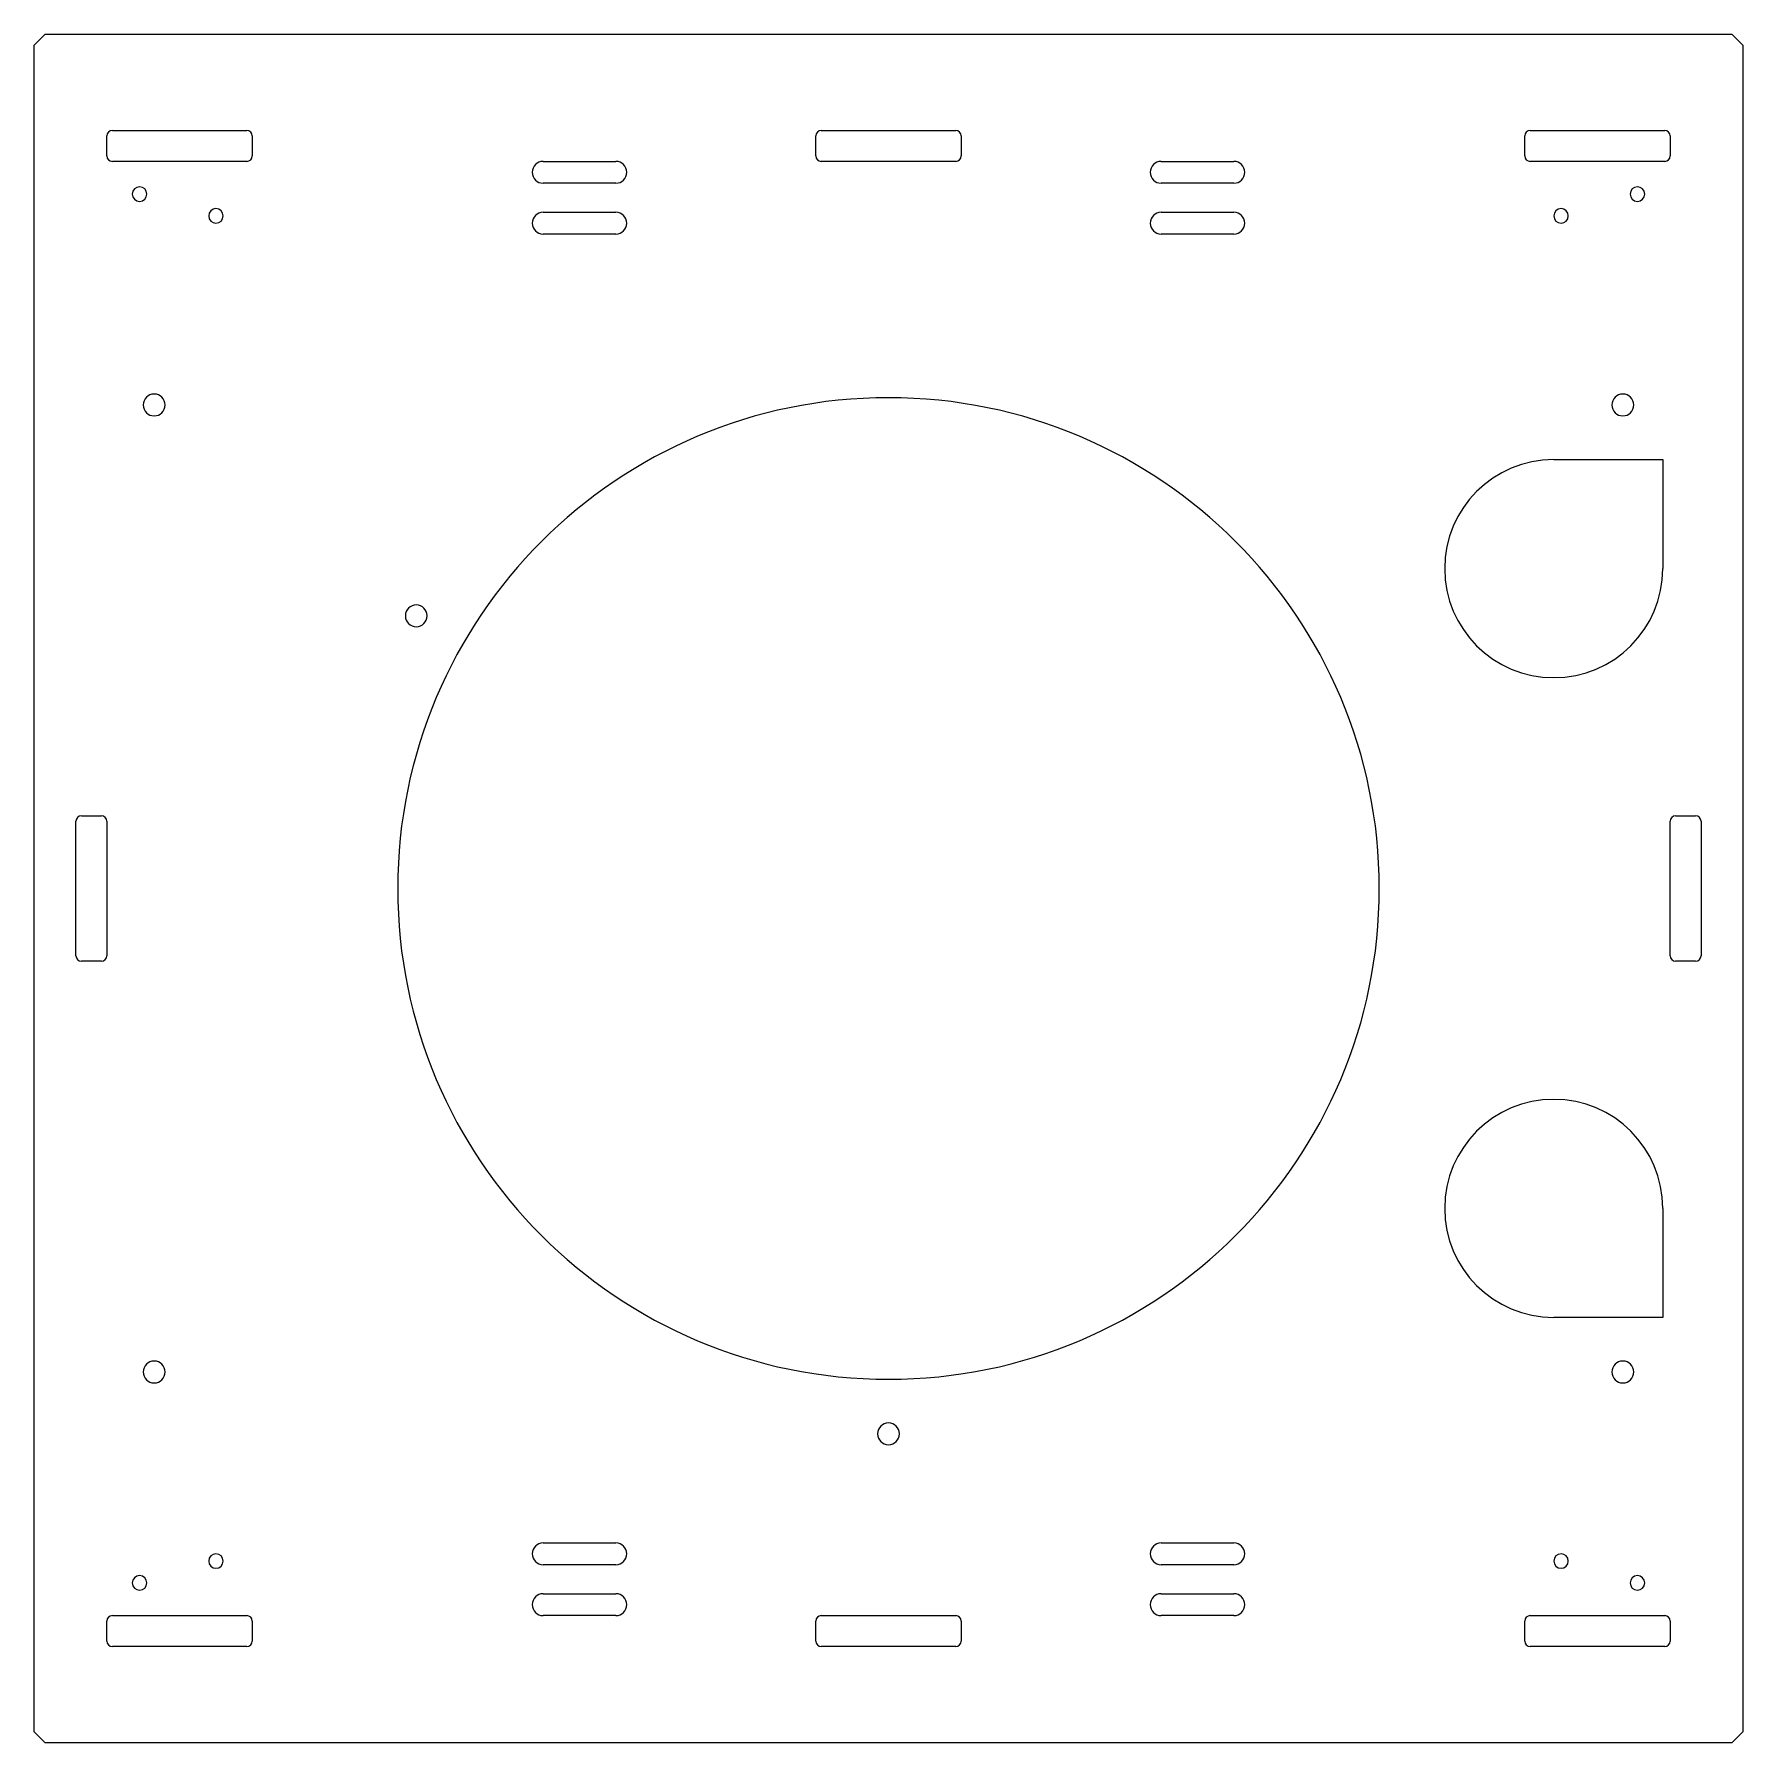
# Model space of a CAD drawing. Extents: x -25 to 445, y -86 to 384.
import ezdxf

# ---------------------------------------------------------------- set-up
doc = ezdxf.new("R2010")
doc.units = 0
doc.header["$MEASUREMENT"] = 0
doc.layers.add('MAKE2D$VISIBLE$LINES', color=7, linetype='CONTINUOUS')

msp = doc.modelspace()

# ---------------------------------------------------------------- linework, layer by layer
at = {"layer": 'MAKE2D$VISIBLE$LINES', "color": 7}
for points in [[(-21.92, 383.7), (-24.92, 380.7)], [(-21.92, 383.7), (442.08, 383.7)], [(445.08, 380.7), (442.08, 383.7)], [(-24.92, -83.3), (-24.92, 380.7)], [(445.08, 380.7), (445.08, -83.3)], [(-4.92, 350.2), (-4.92, 355.7)], [(-3.42, 357.2), (33.58, 357.2)], [(35.08, 355.7), (35.08, 350.2)], [(190.08, 350.2), (190.08, 355.7)], [(191.58, 357.2), (228.58, 357.2)], [(230.08, 355.7), (230.08, 350.2)], [(385.08, 350.2), (385.08, 355.7)], [(386.58, 357.2), (423.58, 357.2)], [(425.08, 355.7), (425.08, 350.2)], [(33.58, 348.7), (-3.42, 348.7)], [(115.08, 348.7), (135.08, 348.7)], [(228.58, 348.7), (191.58, 348.7)], [(285.08, 348.7), (305.08, 348.7)], [(423.58, 348.7), (386.58, 348.7)], [(135.08, 342.7), (115.08, 342.7)], [(305.08, 342.7), (285.08, 342.7)], [(115.08, 334.7), (135.08, 334.7)], [(285.08, 334.7), (305.08, 334.7)], [(135.08, 328.7), (115.08, 328.7)], [(305.08, 328.7), (285.08, 328.7)], [(393.08, 266.7), (423.08, 266.7)], [(423.08, 266.7), (423.08, 236.7)], [(-13.42, 130.2), (-13.42, 167.2)], [(-11.92, 168.7), (-6.42, 168.7)], [(-4.92, 167.2), (-4.92, 130.2)], [(425.08, 130.2), (425.08, 167.2)], [(426.58, 168.7), (432.08, 168.7)], [(433.58, 167.2), (433.58, 130.2)], [(-6.42, 128.7), (-11.92, 128.7)], [(432.08, 128.7), (426.58, 128.7)], [(423.08, 60.7), (423.08, 30.7)], [(423.08, 30.7), (393.08, 30.7)], [(115.08, -31.3), (135.08, -31.3)], [(285.08, -31.3), (305.08, -31.3)], [(135.08, -37.3), (115.08, -37.3)], [(305.08, -37.3), (285.08, -37.3)], [(115.08, -45.3), (135.08, -45.3)], [(285.08, -45.3), (305.08, -45.3)], [(-3.42, -51.3), (33.58, -51.3)], [(135.08, -51.3), (115.08, -51.3)], [(191.58, -51.3), (228.58, -51.3)], [(305.08, -51.3), (285.08, -51.3)], [(386.58, -51.3), (423.58, -51.3)], [(-4.92, -58.3), (-4.92, -52.8)], [(35.08, -52.8), (35.08, -58.3)], [(190.08, -58.3), (190.08, -52.8)], [(230.08, -52.8), (230.08, -58.3)], [(385.08, -58.3), (385.08, -52.8)], [(425.08, -52.8), (425.08, -58.3)], [(33.58, -59.8), (-3.42, -59.8)], [(228.58, -59.8), (191.58, -59.8)], [(423.58, -59.8), (386.58, -59.8)], [(-24.92, -83.3), (-21.92, -86.3)], [(442.08, -86.3), (445.08, -83.3)], [(442.08, -86.3), (-21.92, -86.3)]]:
    msp.add_lwpolyline(points, dxfattribs=at)
for points in [[(-3.42, 357.2), (-4.25, 357.2), (-4.92, 356.52), (-4.92, 355.7)], [(35.08, 355.7), (35.08, 356.52), (34.41, 357.2), (33.58, 357.2)], [(191.58, 357.2), (190.75, 357.2), (190.08, 356.52), (190.08, 355.7)], [(230.08, 355.7), (230.08, 356.52), (229.41, 357.2), (228.58, 357.2)], [(386.58, 357.2), (385.75, 357.2), (385.08, 356.52), (385.08, 355.7)], [(425.08, 355.7), (425.08, 356.52), (424.41, 357.2), (423.58, 357.2)], [(-4.92, 350.2), (-4.92, 349.37), (-4.25, 348.7), (-3.42, 348.7)], [(33.58, 348.7), (34.41, 348.7), (35.08, 349.37), (35.08, 350.2)], [(138.08, 345.7), (138.08, 347.35), (136.74, 348.7), (135.08, 348.7)], [(190.08, 350.2), (190.08, 349.37), (190.75, 348.7), (191.58, 348.7)], [(228.58, 348.7), (229.41, 348.7), (230.08, 349.37), (230.08, 350.2)], [(308.08, 345.7), (308.08, 347.35), (306.74, 348.7), (305.08, 348.7)], [(385.08, 350.2), (385.08, 349.37), (385.75, 348.7), (386.58, 348.7)], [(423.58, 348.7), (424.41, 348.7), (425.08, 349.37), (425.08, 350.2)], [(135.08, 342.7), (136.74, 342.7), (138.08, 344.04), (138.08, 345.7)], [(305.08, 342.7), (306.74, 342.7), (308.08, 344.04), (308.08, 345.7)], [(138.08, 331.7), (138.08, 333.35), (136.74, 334.7), (135.08, 334.7)], [(308.08, 331.7), (308.08, 333.35), (306.74, 334.7), (305.08, 334.7)], [(135.08, 328.7), (136.74, 328.7), (138.08, 330.04), (138.08, 331.7)], [(305.08, 328.7), (306.74, 328.7), (308.08, 330.04), (308.08, 331.7)], [(-11.92, 168.7), (-12.75, 168.7), (-13.42, 168.02), (-13.42, 167.2)], [(-4.92, 167.2), (-4.92, 168.02), (-5.59, 168.7), (-6.42, 168.7)], [(426.58, 168.7), (425.75, 168.7), (425.08, 168.02), (425.08, 167.2)], [(433.58, 167.2), (433.58, 168.02), (432.91, 168.7), (432.08, 168.7)], [(-13.42, 130.2), (-13.42, 129.37), (-12.75, 128.7), (-11.92, 128.7)], [(-6.42, 128.7), (-5.59, 128.7), (-4.92, 129.37), (-4.92, 130.2)], [(425.08, 130.2), (425.08, 129.37), (425.75, 128.7), (426.58, 128.7)], [(432.08, 128.7), (432.91, 128.7), (433.58, 129.37), (433.58, 130.2)], [(138.08, -34.3), (138.08, -32.65), (136.74, -31.3), (135.08, -31.3)], [(308.08, -34.3), (308.08, -32.65), (306.74, -31.3), (305.08, -31.3)], [(135.08, -37.3), (136.74, -37.3), (138.08, -35.96), (138.08, -34.3)], [(305.08, -37.3), (306.74, -37.3), (308.08, -35.96), (308.08, -34.3)], [(138.08, -48.3), (138.08, -46.65), (136.74, -45.3), (135.08, -45.3)], [(308.08, -48.3), (308.08, -46.65), (306.74, -45.3), (305.08, -45.3)], [(-3.42, -51.3), (-4.25, -51.3), (-4.92, -51.98), (-4.92, -52.8)], [(35.08, -52.8), (35.08, -51.98), (34.41, -51.3), (33.58, -51.3)], [(135.08, -51.3), (136.74, -51.3), (138.08, -49.96), (138.08, -48.3)], [(191.58, -51.3), (190.75, -51.3), (190.08, -51.98), (190.08, -52.8)], [(230.08, -52.8), (230.08, -51.98), (229.41, -51.3), (228.58, -51.3)], [(305.08, -51.3), (306.74, -51.3), (308.08, -49.96), (308.08, -48.3)], [(386.58, -51.3), (385.75, -51.3), (385.08, -51.98), (385.08, -52.8)], [(425.08, -52.8), (425.08, -51.98), (424.41, -51.3), (423.58, -51.3)], [(-4.92, -58.3), (-4.92, -59.13), (-4.25, -59.8), (-3.42, -59.8)], [(33.58, -59.8), (34.41, -59.8), (35.08, -59.13), (35.08, -58.3)], [(190.08, -58.3), (190.08, -59.13), (190.75, -59.8), (191.58, -59.8)], [(228.58, -59.8), (229.41, -59.8), (230.08, -59.13), (230.08, -58.3)], [(385.08, -58.3), (385.08, -59.13), (385.75, -59.8), (386.58, -59.8)], [(423.58, -59.8), (424.41, -59.8), (425.08, -59.13), (425.08, -58.3)]]:
    msp.add_open_spline(points, degree=3, dxfattribs=at)
for points, knots in [([(115.08, 348.7), (113.42, 348.7), (112.08, 347.35), (112.08, 345.7), (112.08, 344.04), (113.42, 342.7), (115.08, 342.7)], [0, 0, 0, 0, 1, 1, 1, 2, 2, 2, 2]), ([(285.08, 348.7), (283.42, 348.7), (282.08, 347.35), (282.08, 345.7), (282.08, 344.04), (283.42, 342.7), (285.08, 342.7)], [0, 0, 0, 0, 1, 1, 1, 2, 2, 2, 2]), ([(6.08, 339.7), (6.08, 340.8), (5.18, 341.7), (4.08, 341.7), (2.97, 341.7), (2.08, 340.8), (2.08, 339.7)], [0, 0, 0, 0, 1, 1, 1, 2, 2, 2, 2]), ([(2.08, 339.7), (2.08, 338.59), (2.97, 337.7), (4.08, 337.7), (5.18, 337.7), (6.08, 338.59), (6.08, 339.7)], [0, 0, 0, 0, 1, 1, 1, 2, 2, 2, 2]), ([(418.08, 339.7), (418.08, 340.8), (417.18, 341.7), (416.08, 341.7), (414.97, 341.7), (414.08, 340.8), (414.08, 339.7)], [0, 0, 0, 0, 1, 1, 1, 2, 2, 2, 2]), ([(414.08, 339.7), (414.08, 338.59), (414.97, 337.7), (416.08, 337.7), (417.18, 337.7), (418.08, 338.59), (418.08, 339.7)], [0, 0, 0, 0, 1, 1, 1, 2, 2, 2, 2]), ([(27.08, 333.7), (27.08, 334.8), (26.18, 335.7), (25.08, 335.7), (23.97, 335.7), (23.08, 334.8), (23.08, 333.7)], [0, 0, 0, 0, 1, 1, 1, 2, 2, 2, 2]), ([(115.08, 334.7), (113.42, 334.7), (112.08, 333.35), (112.08, 331.7), (112.08, 330.04), (113.42, 328.7), (115.08, 328.7)], [0, 0, 0, 0, 1, 1, 1, 2, 2, 2, 2]), ([(285.08, 334.7), (283.42, 334.7), (282.08, 333.35), (282.08, 331.7), (282.08, 330.04), (283.42, 328.7), (285.08, 328.7)], [0, 0, 0, 0, 1, 1, 1, 2, 2, 2, 2]), ([(397.08, 333.7), (397.08, 334.8), (396.18, 335.7), (395.08, 335.7), (393.97, 335.7), (393.08, 334.8), (393.08, 333.7)], [0, 0, 0, 0, 1, 1, 1, 2, 2, 2, 2]), ([(23.08, 333.7), (23.08, 332.59), (23.97, 331.7), (25.08, 331.7), (26.18, 331.7), (27.08, 332.59), (27.08, 333.7)], [0, 0, 0, 0, 1, 1, 1, 2, 2, 2, 2]), ([(393.08, 333.7), (393.08, 332.59), (393.97, 331.7), (395.08, 331.7), (396.18, 331.7), (397.08, 332.59), (397.08, 333.7)], [0, 0, 0, 0, 1, 1, 1, 2, 2, 2, 2]), ([(11.08, 281.7), (11.08, 283.35), (9.74, 284.7), (8.08, 284.7), (6.42, 284.7), (5.08, 283.35), (5.08, 281.7)], [0, 0, 0, 0, 1, 1, 1, 2, 2, 2, 2]), ([(345.08, 148.7), (345.08, 223.25), (284.64, 283.7), (210.08, 283.7), (135.52, 283.7), (75.08, 223.25), (75.08, 148.7)], [0, 0, 0, 0, 1, 1, 1, 2, 2, 2, 2]), ([(415.08, 281.7), (415.08, 283.35), (413.74, 284.7), (412.08, 284.7), (410.42, 284.7), (409.08, 283.35), (409.08, 281.7)], [0, 0, 0, 0, 1, 1, 1, 2, 2, 2, 2]), ([(5.08, 281.7), (5.08, 280.04), (6.42, 278.7), (8.08, 278.7), (9.74, 278.7), (11.08, 280.04), (11.08, 281.7)], [0, 0, 0, 0, 1, 1, 1, 2, 2, 2, 2]), ([(409.08, 281.7), (409.08, 280.04), (410.42, 278.7), (412.08, 278.7), (413.74, 278.7), (415.08, 280.04), (415.08, 281.7)], [0, 0, 0, 0, 1, 1, 1, 2, 2, 2, 2]), ([(393.08, 266.7), (376.51, 266.7), (363.08, 253.26), (363.08, 236.7), (363.08, 220.13), (376.51, 206.7), (393.08, 206.7), (409.65, 206.7), (423.08, 220.13), (423.08, 236.7)], [0, 0, 0, 0, 1, 1, 1, 2, 2, 2, 3, 3, 3, 3]), ([(83.18, 223.7), (83.18, 225.35), (81.83, 226.7), (80.18, 226.7), (78.52, 226.7), (77.18, 225.35), (77.18, 223.7)], [0, 0, 0, 0, 1, 1, 1, 2, 2, 2, 2]), ([(77.18, 223.7), (77.18, 222.04), (78.52, 220.7), (80.18, 220.7), (81.83, 220.7), (83.18, 222.04), (83.18, 223.7)], [0, 0, 0, 0, 1, 1, 1, 2, 2, 2, 2]), ([(75.08, 148.7), (75.08, 74.14), (135.52, 13.7), (210.08, 13.7), (284.64, 13.7), (345.08, 74.14), (345.08, 148.7)], [0, 0, 0, 0, 1, 1, 1, 2, 2, 2, 2]), ([(423.08, 60.7), (423.08, 77.26), (409.65, 90.7), (393.08, 90.7), (376.51, 90.7), (363.08, 77.26), (363.08, 60.7), (363.08, 44.13), (376.51, 30.7), (393.08, 30.7)], [0, 0, 0, 0, 1, 1, 1, 2, 2, 2, 3, 3, 3, 3]), ([(11.08, 15.7), (11.08, 17.35), (9.74, 18.7), (8.08, 18.7), (6.42, 18.7), (5.08, 17.35), (5.08, 15.7)], [0, 0, 0, 0, 1, 1, 1, 2, 2, 2, 2]), ([(5.08, 15.7), (5.08, 14.04), (6.42, 12.7), (8.08, 12.7), (9.74, 12.7), (11.08, 14.04), (11.08, 15.7)], [0, 0, 0, 0, 1, 1, 1, 2, 2, 2, 2]), ([(415.08, 15.7), (415.08, 17.35), (413.74, 18.7), (412.08, 18.7), (410.42, 18.7), (409.08, 17.35), (409.08, 15.7)], [0, 0, 0, 0, 1, 1, 1, 2, 2, 2, 2]), ([(409.08, 15.7), (409.08, 14.04), (410.42, 12.7), (412.08, 12.7), (413.74, 12.7), (415.08, 14.04), (415.08, 15.7)], [0, 0, 0, 0, 1, 1, 1, 2, 2, 2, 2]), ([(213.08, -1.3), (213.08, 0.35), (211.74, 1.7), (210.08, 1.7), (208.42, 1.7), (207.08, 0.35), (207.08, -1.3)], [0, 0, 0, 0, 1, 1, 1, 2, 2, 2, 2]), ([(207.08, -1.3), (207.08, -2.96), (208.42, -4.3), (210.08, -4.3), (211.74, -4.3), (213.08, -2.96), (213.08, -1.3)], [0, 0, 0, 0, 1, 1, 1, 2, 2, 2, 2]), ([(115.08, -31.3), (113.42, -31.3), (112.08, -32.65), (112.08, -34.3), (112.08, -35.96), (113.42, -37.3), (115.08, -37.3)], [0, 0, 0, 0, 1, 1, 1, 2, 2, 2, 2]), ([(285.08, -31.3), (283.42, -31.3), (282.08, -32.65), (282.08, -34.3), (282.08, -35.96), (283.42, -37.3), (285.08, -37.3)], [0, 0, 0, 0, 1, 1, 1, 2, 2, 2, 2]), ([(27.08, -36.3), (27.08, -35.2), (26.18, -34.3), (25.08, -34.3), (23.97, -34.3), (23.08, -35.2), (23.08, -36.3)], [0, 0, 0, 0, 1, 1, 1, 2, 2, 2, 2]), ([(23.08, -36.3), (23.08, -37.41), (23.97, -38.3), (25.08, -38.3), (26.18, -38.3), (27.08, -37.41), (27.08, -36.3)], [0, 0, 0, 0, 1, 1, 1, 2, 2, 2, 2]), ([(397.08, -36.3), (397.08, -35.2), (396.18, -34.3), (395.08, -34.3), (393.97, -34.3), (393.08, -35.2), (393.08, -36.3)], [0, 0, 0, 0, 1, 1, 1, 2, 2, 2, 2]), ([(393.08, -36.3), (393.08, -37.41), (393.97, -38.3), (395.08, -38.3), (396.18, -38.3), (397.08, -37.41), (397.08, -36.3)], [0, 0, 0, 0, 1, 1, 1, 2, 2, 2, 2]), ([(6.08, -42.3), (6.08, -41.2), (5.18, -40.3), (4.08, -40.3), (2.97, -40.3), (2.08, -41.2), (2.08, -42.3)], [0, 0, 0, 0, 1, 1, 1, 2, 2, 2, 2]), ([(418.08, -42.3), (418.08, -41.2), (417.18, -40.3), (416.08, -40.3), (414.97, -40.3), (414.08, -41.2), (414.08, -42.3)], [0, 0, 0, 0, 1, 1, 1, 2, 2, 2, 2]), ([(2.08, -42.3), (2.08, -43.41), (2.97, -44.3), (4.08, -44.3), (5.18, -44.3), (6.08, -43.41), (6.08, -42.3)], [0, 0, 0, 0, 1, 1, 1, 2, 2, 2, 2]), ([(115.08, -45.3), (113.42, -45.3), (112.08, -46.65), (112.08, -48.3), (112.08, -49.96), (113.42, -51.3), (115.08, -51.3)], [0, 0, 0, 0, 1, 1, 1, 2, 2, 2, 2]), ([(285.08, -45.3), (283.42, -45.3), (282.08, -46.65), (282.08, -48.3), (282.08, -49.96), (283.42, -51.3), (285.08, -51.3)], [0, 0, 0, 0, 1, 1, 1, 2, 2, 2, 2]), ([(414.08, -42.3), (414.08, -43.41), (414.97, -44.3), (416.08, -44.3), (417.18, -44.3), (418.08, -43.41), (418.08, -42.3)], [0, 0, 0, 0, 1, 1, 1, 2, 2, 2, 2])]:
    msp.add_open_spline(points, degree=3, knots=knots, dxfattribs=at)

doc.saveas('drawing.dxf')
